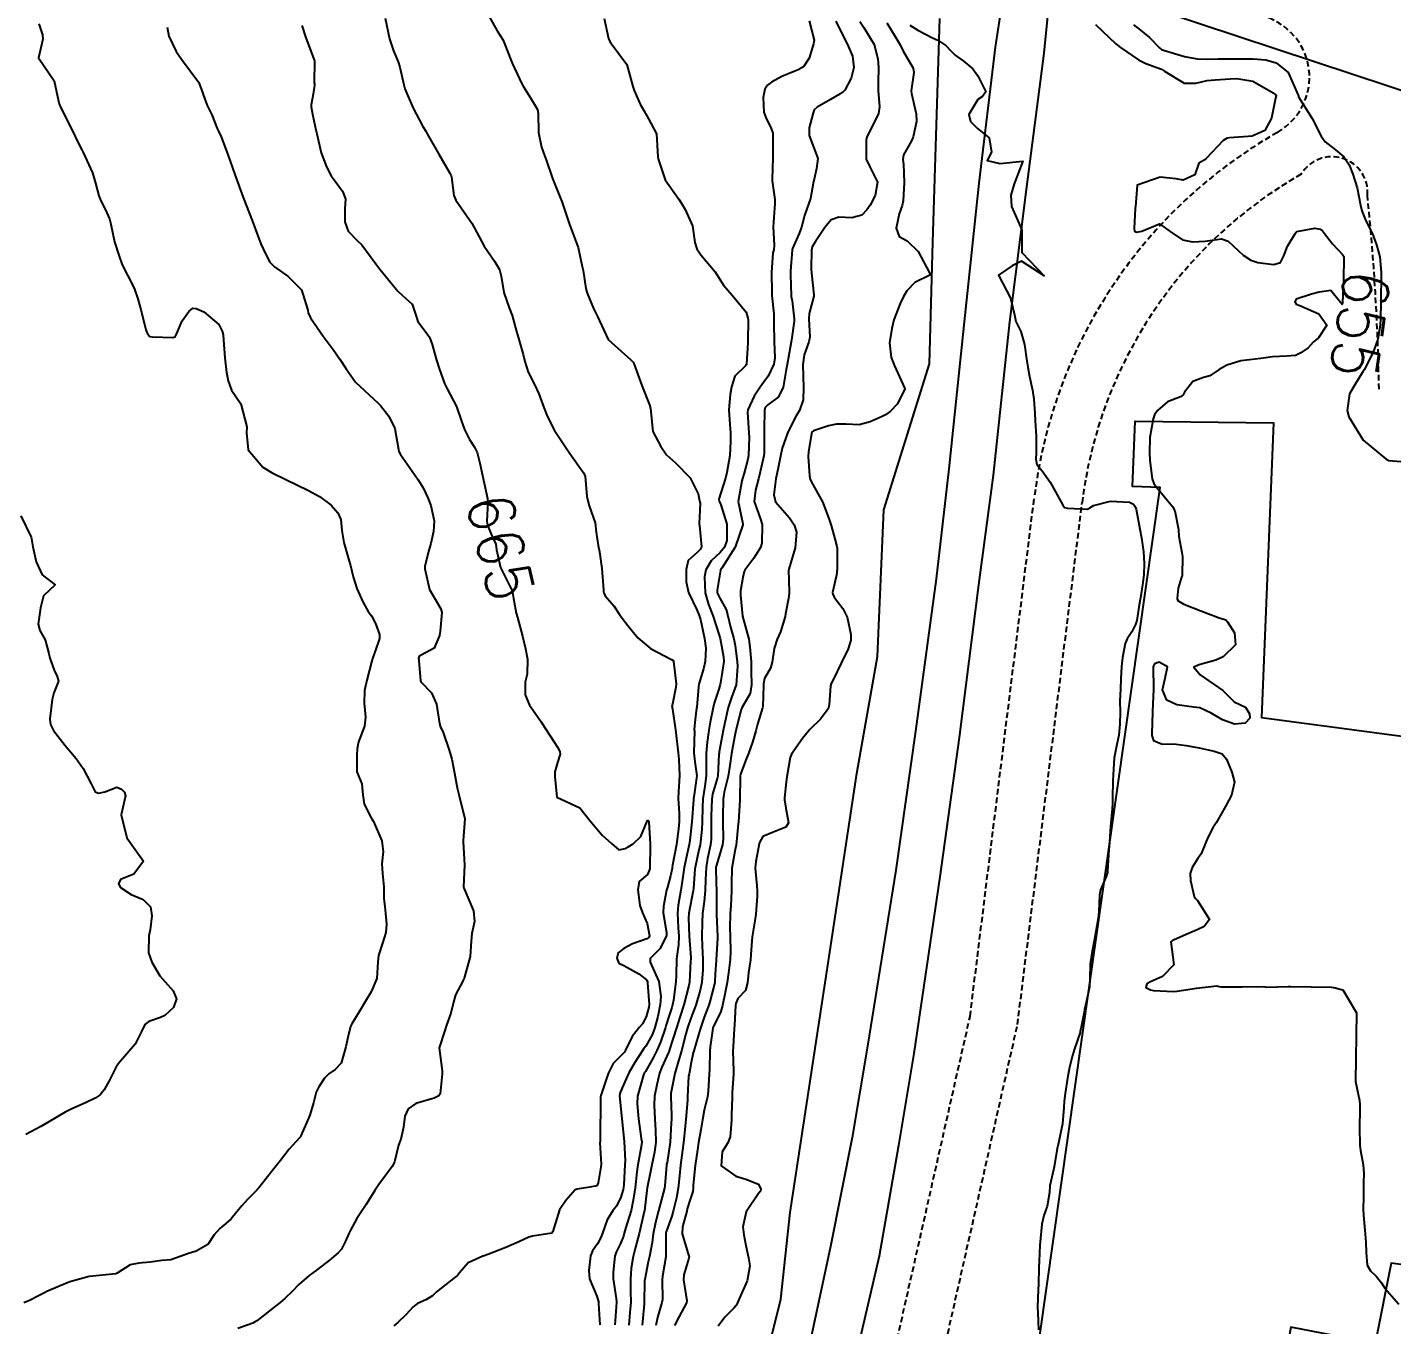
# Model space of a CAD drawing. Header units: metres. Extents: x 292545 to 299085, y 7450245 to 7463078.
# Drawn here: x 296568.5 to 296687.5, y 7460718.5 to 7460831.7 of the extents above; entities that cross this region are included whole.
import ezdxf
from ezdxf.enums import TextEntityAlignment as Align

# ---------------------------------------------------------------- set-up
doc = ezdxf.new("R2010")
doc.units = ezdxf.units.M
doc.linetypes.add('CONTINUO', pattern=[0])
doc.linetypes.add('DASHED', pattern=[0.75, 0.5, -0.25])
for name, color, linetype in [('Cotas', 45, 'Continuous'), ('Curvas de Nivel 1m', 11, 'Continuous'), ('Curvas de Nivel 5m', 15, 'Continuous'), ('Edificações', 30, 'Continuous'), ('Hidrografia', 140, 'Continuous'), ('Linha Férrea', 20, 'Continuous'), ('TEXTO', 45, 'Continuous'), ('Vias Secundárias', 230, 'DASHED')]:
    doc.layers.add(name, color=color, linetype=linetype)
doc.styles.add('Style-STANDARD', font='STANDARD.shx')

msp = doc.modelspace()

# ---------------------------------------------------------------- linework, layer by layer
at = {"layer": 'Curvas de Nivel 1m', "flags": 128}
for points, elevation in [([(296599.69, 7460832.54), (296600.09, 7460830.72), (296600.43, 7460829.68), (296600.84, 7460828.71), (296600.99, 7460828.25), (296601.33, 7460826.7), (296601.43, 7460826.35), (296602.14, 7460824.69), (296602.98, 7460823.09), (296603.24, 7460822.68), (296603.38, 7460822.44), (296604.38, 7460820.67), (296605.34, 7460819.01), (296605.46, 7460818.78), (296605.5, 7460818.66), (296605.71, 7460817.05), (296605.87, 7460816.65), (296607.28, 7460814.63), (296608.35, 7460812.62), (296609.25, 7460811.31), (296609.67, 7460810.61), (296609.82, 7460810.01), (296610.07, 7460808.6), (296610.53, 7460807.26), (296610.79, 7460806.59), (296611.17, 7460805.19), (296611.34, 7460804.59), (296611.76, 7460803.19), (296611.9, 7460802.58), (296612.18, 7460801.63), (296612.73, 7460800.57), (296613.11, 7460799.73), (296613.55, 7460798.56), (296613.88, 7460797.75), (296614.49, 7460796.55), (296615.06, 7460795.66), (296615.83, 7460794.53), (296617.03, 7460792.83), (296617.17, 7460792.52), (296617.3, 7460790.81), (296617.35, 7460790.51), (296617.52, 7460789.98), (296618.02, 7460788.5), (296618.13, 7460787.67), (296618.28, 7460786.5), (296618.41, 7460785.96), (296618.62, 7460784.49), (296618.75, 7460782.65), (296618.76, 7460782.49), (296618.78, 7460782.37), (296618.9, 7460782.12), (296619.65, 7460781.25), (296620.16, 7460780.48), (296620.46, 7460780.05), (296620.87, 7460779.53), (296621.74, 7460778.46), (296622.85, 7460777.51), (296624.7, 7460776.56), (296624.83, 7460776.48), (296624.86, 7460776.42), (296624.87, 7460776.39), (296625.09, 7460774.42), (296625.08, 7460774.15), (296624.79, 7460772.66), (296624.73, 7460772.47), (296624.74, 7460772.42), (296624.74, 7460772.38), (296624.78, 7460772.21), (296625.04, 7460770.42), (296625.22, 7460768.9), (296625.27, 7460768.42), (296625.33, 7460767.82), (296625.4, 7460766.42), (296625.3, 7460765.02), (296625.27, 7460764.42), (296625.37, 7460763.11), (296625.36, 7460762.42), (296625.31, 7460761.78), (296625.14, 7460760.42), (296624.79, 7460758.6), (296624.76, 7460758.43), (296624.74, 7460758.31), (296624.61, 7460757.68), (296624.34, 7460756.69), (296624.27, 7460756.43), (296623.98, 7460755.04), (296623.97, 7460754.44), (296624.26, 7460752.73), (296624.25, 7460752.43), (296623.67, 7460751.31), (296622.84, 7460750.45), (296622.84, 7460750.13), (296623.6, 7460748.44), (296623.77, 7460747.15), (296623.71, 7460746.44), (296623.49, 7460745.41), (296623.24, 7460744.44), (296623.03, 7460743.86), (296622.44, 7460742.82), (296622.28, 7460742.6), (296622.18, 7460742.45), (296621.49, 7460741.39), (296620.98, 7460740.47), (296620.39, 7460739.17), (296620.18, 7460738.69), (296620.14, 7460738.48), (296620.36, 7460736.48), (296620.57, 7460734.48), (296620.64, 7460732.8), (296620.63, 7460732.48), (296620.53, 7460730.71), (296620.5, 7460730.48), (296620.47, 7460730.29), (296620.28, 7460729.62), (296619.89, 7460728.86), (296619.61, 7460728.49), (296619.09, 7460727.66), (296618.67, 7460726.5), (296618.56, 7460726.18), (296618.23, 7460725.55), (296617.79, 7460724.94), (296617.62, 7460724.51), (296617.47, 7460723.24), (296617.55, 7460722.51), (296618.18, 7460720.99), (296618.31, 7460720.5), (296618.33, 7460720.34), (296618.43, 7460718.5)], 664), ([(296608.82, 7460832.62), (296609.49, 7460831.42), (296609.99, 7460830.6), (296610.36, 7460829.7), (296610.8, 7460828.6), (296611.44, 7460827.23), (296611.64, 7460826.79), (296611.75, 7460826.59), (296612.4, 7460825.59), (296613, 7460824.57), (296613.06, 7460824.23), (296613.08, 7460822.56), (296613.36, 7460821.28), (296613.61, 7460820.56), (296613.74, 7460820.17), (296614.3, 7460818.55), (296614.99, 7460816.87), (296615.12, 7460816.54), (296615.3, 7460816), (296615.78, 7460814.53), (296616.12, 7460813.69), (296616.54, 7460812.53), (296616.91, 7460810.86), (296616.97, 7460810.52), (296617.22, 7460808.95), (296617.34, 7460808.52), (296617.89, 7460807.2), (296618.22, 7460806.5), (296619.16, 7460804.49), (296621.15, 7460802.7), (296621.37, 7460802.47), (296621.53, 7460802.08), (296622.1, 7460800.46), (296622.78, 7460798.77), (296622.87, 7460798.45), (296623.07, 7460796.45), (296623.76, 7460795.14), (296624.26, 7460794.43), (296625.04, 7460793.72), (296626.33, 7460792.41), (296627.01, 7460791.01), (296627.15, 7460790.4), (296627.19, 7460790.21), (296627.12, 7460788.4), (296627.13, 7460788.24), (296627.31, 7460786.4), (296627.19, 7460786.16), (296626.95, 7460785.93), (296626.15, 7460785.2), (296625.97, 7460784.41), (296625.98, 7460783.34), (296626.17, 7460782.41), (296626.89, 7460780.9), (296627.11, 7460780.4), (296627.21, 7460780.06), (296627.57, 7460778.39), (296627.69, 7460777.55), (296627.64, 7460776.39), (296627.48, 7460775.74), (296627.09, 7460774.4), (296627.04, 7460774.16), (296626.89, 7460772.4), (296626.88, 7460772.3), (296626.77, 7460771.31), (296626.68, 7460770.49), (296626.68, 7460770.4), (296626.69, 7460770.32), (296626.65, 7460768.4), (296626.73, 7460767.62), (296626.89, 7460766.4), (296626.88, 7460766.23), (296626.7, 7460764.94), (296626.62, 7460764.4), (296626.61, 7460764.32), (296626.47, 7460762.4), (296626.28, 7460760.78), (296626.22, 7460760.41), (296626.12, 7460759.89), (296625.8, 7460758.41), (296625.64, 7460757.38), (296625.5, 7460756.42), (296625.28, 7460755.12), (296625.22, 7460754.42), (296625.27, 7460753.13), (296625.32, 7460752.42), (296625.3, 7460751.66), (296625.13, 7460750.42), (296625.09, 7460749), (296625.07, 7460748.42), (296624.88, 7460746.82), (296624.79, 7460746.43), (296624.72, 7460746.19), (296624.47, 7460745.41), (296624.23, 7460744.66), (296624.17, 7460744.43), (296623.73, 7460743.15), (296623.41, 7460742.44), (296623.08, 7460741.79), (296622.41, 7460740.61), (296622.34, 7460740.51), (296622.31, 7460740.45), (296622.25, 7460740.3), (296621.73, 7460738.46), (296621.69, 7460737.77), (296621.82, 7460736.46), (296622.05, 7460734.74), (296622.09, 7460734.45), (296622.07, 7460734.2), (296621.76, 7460732.46), (296621.67, 7460731.83), (296621.51, 7460730.46), (296621.36, 7460729.38), (296621.16, 7460728.47), (296620.68, 7460726.91), (296620.57, 7460726.48), (296620.49, 7460726.22), (296620.23, 7460725.59), (296619.86, 7460724.84), (296619.75, 7460724.48), (296619.59, 7460723.09), (296619.61, 7460722.49), (296619.87, 7460720.79), (296619.88, 7460720.48), (296619.78, 7460718.85), (296619.76, 7460718.48)], 663), ([(296618.82, 7460832.5), (296619.2, 7460830.77), (296619.31, 7460830.49), (296619.47, 7460830.28), (296620.78, 7460828.48), (296621.32, 7460826.58), (296621.34, 7460826.47), (296621.43, 7460826.21), (296621.97, 7460825.03), (296622.29, 7460824.46), (296622.68, 7460823.74), (296623.38, 7460822.44), (296623.51, 7460820.44), (296623.53, 7460820.26), (296624.15, 7460818.43), (296625.32, 7460816.73), (296625.53, 7460816.42), (296625.89, 7460815.83), (296626.52, 7460814.41), (296626.73, 7460812.94), (296626.89, 7460812.4), (296627.25, 7460811.87), (296628.49, 7460810.38), (296628.78, 7460809.93), (296629.22, 7460809.24), (296629.98, 7460808.36), (296631.2, 7460806.88), (296631.35, 7460806.35), (296631.37, 7460806.17), (296631.34, 7460804.35), (296631.34, 7460804.17), (296631.24, 7460802.35), (296631.22, 7460802.28), (296631.14, 7460802.19), (296630.21, 7460801.29), (296629.93, 7460800.36), (296629.8, 7460799.68), (296629.7, 7460798.36), (296629.78, 7460797.07), (296629.83, 7460796.37), (296629.85, 7460795.58), (296629.79, 7460794.37), (296629.53, 7460792.87), (296629.4, 7460792.37), (296629.01, 7460791.11), (296628.83, 7460790.56), (296628.85, 7460790.38), (296629, 7460790.05), (296629.53, 7460788.37), (296629.52, 7460786.94), (296629.33, 7460786.37), (296628.95, 7460785.89), (296628.15, 7460785.17), (296627.69, 7460784.39), (296627.56, 7460783.76), (296627.62, 7460782.39), (296627.92, 7460781.36), (296628.29, 7460780.39), (296628.86, 7460778.68), (296628.93, 7460778.38), (296629.24, 7460776.78), (296629.25, 7460776.37), (296628.97, 7460774.53), (296628.94, 7460774.38), (296628.91, 7460774.28), (296628.81, 7460773.97), (296628.41, 7460772.76), (296628.32, 7460772.38), (296628.07, 7460771.09), (296627.95, 7460770.39), (296627.81, 7460769.34), (296627.73, 7460768.39), (296627.73, 7460767.38), (296627.73, 7460766.39), (296627.6, 7460765.49), (296627.44, 7460764.39), (296627.4, 7460763.68), (296627.37, 7460762.39), (296627.33, 7460761.72), (296627.19, 7460760.39), (296627.09, 7460759.94), (296626.75, 7460758.4), (296626.73, 7460758.29), (296626.6, 7460756.56), (296626.58, 7460756.41), (296626.21, 7460754.41), (296626.18, 7460754.02), (296626.23, 7460752.4), (296626.37, 7460750.55), (296626.37, 7460750.4), (296626.36, 7460750.24), (296626.25, 7460748.4), (296626.2, 7460748.11), (296625.76, 7460746.41), (296625.45, 7460745.43), (296625.12, 7460744.42), (296624.52, 7460742.51), (296624.5, 7460742.43), (296624.48, 7460742.38), (296624.43, 7460742.25), (296623.86, 7460740.98), (296623.65, 7460740.44), (296623.4, 7460739.43), (296623.2, 7460738.44), (296623.17, 7460737.65), (296623.23, 7460736.44), (296623.3, 7460735.49), (296623.33, 7460734.44), (296623.21, 7460733.55), (296622.97, 7460732.44), (296622.87, 7460731.88), (296622.58, 7460730.45), (296622.54, 7460730.2), (296622.33, 7460728.45), (296622.32, 7460728.39), (296622.26, 7460728.12), (296621.87, 7460726.46), (296621.53, 7460725.16), (296621.36, 7460724.46), (296621.18, 7460723.44), (296621.1, 7460722.47), (296621.12, 7460721.41), (296621.13, 7460720.47), (296621.07, 7460719.56), (296620.98, 7460718.47)], 662), ([(296569.49, 7460832.04), (296569.79, 7460831.08), (296569.84, 7460830.71), (296569.45, 7460829.08), (296570.81, 7460827.07), (296571.19, 7460825.28), (296571.25, 7460825.06), (296571.4, 7460824.71), (296572.23, 7460823.05), (296573.09, 7460821.31), (296573.23, 7460821.04), (296573.36, 7460820.8), (296574.17, 7460819.03), (296574.43, 7460818.13), (296574.7, 7460817.02), (296574.88, 7460816.59), (296575.3, 7460815.79), (296575.64, 7460815.01), (296575.75, 7460814.54), (296576.09, 7460813), (296576.48, 7460811.77), (296576.76, 7460810.99), (296577.23, 7460810.05), (296577.81, 7460808.98), (296578.13, 7460808.05), (296578.4, 7460806.98), (296578.82, 7460805.33), (296578.97, 7460804.97), (296579.17, 7460804.76), (296579.41, 7460804.72), (296581.17, 7460804.66), (296581.38, 7460804.72), (296581.5, 7460804.94), (296581.98, 7460806.13), (296582.56, 7460806.93), (296582.91, 7460807.21), (296583.2, 7460807.2), (296583.88, 7460806.91), (296585.18, 7460805.81), (296585.49, 7460805.21), (296585.56, 7460804.89), (296585.6, 7460804.46), (296585.71, 7460802.89), (296585.85, 7460801.61), (296585.99, 7460800.89), (296586.29, 7460800.06), (296587.1, 7460798.87), (296587.62, 7460796.86), (296587.6, 7460796.33), (296587.76, 7460794.86), (296589.03, 7460793.35), (296589.83, 7460792.84), (296591.02, 7460792.26), (296591.99, 7460791.79), (296593.01, 7460791.3), (296593.96, 7460790.79), (296595, 7460790.02), (296595.57, 7460789.35), (296595.82, 7460788.77), (296595.92, 7460787.82), (296596.09, 7460786.77), (296596.56, 7460785.14), (296596.67, 7460784.76), (296596.92, 7460783.76), (296597.24, 7460782.75), (296597.74, 7460781.59), (296598.23, 7460780.74), (296598.5, 7460780.36), (296598.87, 7460779.7), (296599.21, 7460778.73), (296599.21, 7460778.38), (296598.84, 7460777.28), (296598.69, 7460776.87), (296598.64, 7460776.73), (296598.55, 7460776.45), (296598.1, 7460774.74), (296597.91, 7460773.85), (296597.87, 7460772.74), (296597.98, 7460771.53), (296597.89, 7460770.74), (296597.37, 7460769.37), (296597.27, 7460768.75), (296597.24, 7460768.25), (296597.23, 7460766.75), (296597.66, 7460765.7), (296597.76, 7460764.74), (296597.87, 7460763.93), (296598.48, 7460762.73), (296598.67, 7460762.41), (296599.41, 7460760.72), (296599.54, 7460759.81), (296599.4, 7460758.72), (296599.46, 7460757.87), (296599.6, 7460756.72), (296599.58, 7460755.73), (296599.69, 7460754.72), (296599.82, 7460753.46), (296599.75, 7460752.72), (296599.47, 7460751.79), (296599.12, 7460750.72), (296599.07, 7460750.18), (296598.98, 7460748.73), (296598.49, 7460747.54), (296597.98, 7460746.75), (296597.42, 7460745.8), (296596.79, 7460744.76), (296596.69, 7460744.52), (296596.44, 7460743.58), (296596.29, 7460742.9), (296596.27, 7460742.76), (296595.87, 7460741.32), (296595.33, 7460740.77), (296594.78, 7460740.41), (296594.4, 7460740.01), (296593.91, 7460739.27), (296593.68, 7460738.79), (296593.45, 7460737.87), (296593.14, 7460736.8), (296592.34, 7460734.97), (296592.29, 7460734.87), (296592.24, 7460734.81), (296591.32, 7460733.83), (296590.58, 7460732.83), (296590.46, 7460732.68), (296590.31, 7460732.51), (296588.99, 7460730.85), (296588.69, 7460730.46), (296588.28, 7460730.01), (296587.7, 7460729.44), (296587.19, 7460728.87), (296586.77, 7460728.36), (296586.25, 7460727.75), (296585.81, 7460727.32), (296585.27, 7460726.89), (296584.79, 7460726.35), (296584.23, 7460725.49), (296583.22, 7460724.92), (296582.44, 7460724.7), (296582.22, 7460724.61), (296581.01, 7460724.15), (296580.21, 7460724.11), (296579.2, 7460723.97), (296578.21, 7460723.88), (296577.46, 7460723.73), (296576.31, 7460723), (296576.19, 7460722.95), (296574.44, 7460722.77), (296574.19, 7460722.75), (296573.87, 7460722.7), (296572.18, 7460722.25), (296571.34, 7460721.9), (296570.18, 7460721.39), (296569.96, 7460721.29), (296569.56, 7460721.08), (296568.65, 7460720.6), (296568.17, 7460720.41)], 667), ([(296580.69, 7460831.75), (296580.81, 7460830.95), (296581.46, 7460829.61), (296581.94, 7460828.94), (296583.43, 7460826.92), (296584.18, 7460824.91), (296584.58, 7460824.09), (296585.05, 7460822.89), (296585.15, 7460822.66), (296585.38, 7460822.18), (296585.88, 7460820.88), (296586.18, 7460820.05), (296586.59, 7460818.88), (296587.31, 7460816.87), (296588.1, 7460814.86), (296588.59, 7460813.54), (296588.86, 7460812.85), (296589.25, 7460811.97), (296589.65, 7460811.25), (296590.04, 7460810.84), (296591.23, 7460809.99), (296592.4, 7460808.81), (296592.94, 7460807.05), (296592.99, 7460806.8), (296593.19, 7460806.38), (296594.3, 7460804.79), (296595.16, 7460803.61), (296595.74, 7460802.77), (296596.31, 7460801.94), (296597.12, 7460800.75), (296599.1, 7460798.92), (296599.29, 7460798.73), (296600.01, 7460797.8), (296600.55, 7460796.72), (296600.86, 7460794.9), (296600.9, 7460794.71), (296601.05, 7460794.45), (296602.27, 7460792.69), (296602.58, 7460792.25), (296603.01, 7460791.54), (296603.42, 7460790.68), (296603.68, 7460789.99), (296603.98, 7460788.67), (296603.92, 7460787.72), (296603.68, 7460786.67), (296603.52, 7460786.1), (296603.17, 7460784.68), (296603.15, 7460784.46), (296603.56, 7460782.67), (296604.56, 7460780.99), (296604.66, 7460780.66), (296604.51, 7460779.03), (296604.45, 7460778.66), (296603.98, 7460777.54), (296602.84, 7460776.94), (296602.67, 7460776.85), (296602.62, 7460776.68), (296602.63, 7460776.48), (296602.79, 7460774.69), (296602.81, 7460774.61), (296603.76, 7460773.64), (296604.17, 7460772.67), (296604.45, 7460770.98), (296604.54, 7460770.66), (296604.61, 7460770.51), (296604.76, 7460770.19), (296605.3, 7460768.65), (296605.51, 7460767.87), (296605.74, 7460766.65), (296606, 7460765.35), (296606.17, 7460764.65), (296606.67, 7460762.64), (296606.52, 7460760.77), (296606.51, 7460760.64), (296606.62, 7460758.64), (296606.55, 7460756.7), (296606.56, 7460756.64), (296606.6, 7460756.55), (296607.41, 7460754.63), (296607.49, 7460753.7), (296607.27, 7460752.63), (296607.21, 7460751.96), (296607.12, 7460750.63), (296606.61, 7460748.75), (296606.57, 7460748.64), (296606.5, 7460748.53), (296605.83, 7460747.3), (296605.67, 7460746.65), (296605.43, 7460745.69), (296605.06, 7460744.65), (296604.92, 7460744.19), (296604.43, 7460742.66), (296604.68, 7460740.66), (296604.68, 7460740.39), (296604.49, 7460738.66), (296604.38, 7460738.48), (296603.98, 7460738.26), (296602.37, 7460737.82), (296601.72, 7460737.35), (296601.42, 7460736.7), (296601.3, 7460735.75), (296601.06, 7460734.7), (296600.86, 7460734.17), (296600.51, 7460732.71), (296600.46, 7460732.56), (296600.31, 7460732.32), (296599.14, 7460730.73), (296598.79, 7460730.22), (296598.27, 7460729.36), (296598.03, 7460728.98), (296597.86, 7460728.74), (296597.24, 7460727.77), (296596.68, 7460726.76), (296596.54, 7460726.46), (296596.23, 7460725.78), (296595.89, 7460725.1), (296595.6, 7460724.77), (296594.85, 7460724.14), (296594.21, 7460723.64), (296593.72, 7460723.27), (296593.08, 7460722.8), (296592.18, 7460722.01), (296591.58, 7460721.41), (296590.98, 7460720.82), (296590.55, 7460720.45), (296590.17, 7460720.15), (296588.5, 7460718.85), (296588.3, 7460718.71), (296588.15, 7460718.64), (296586.85, 7460718.17)], 666), ([(296636.7, 7460832.29), (296637.15, 7460830.61), (296637.09, 7460830.28), (296636.71, 7460829.04), (296636.22, 7460828.29), (296635.74, 7460828.01), (296635.45, 7460827.91), (296634.31, 7460827.44), (296633.43, 7460826.96), (296633.07, 7460826.68), (296632.85, 7460826.33), (296632.68, 7460825.6), (296632.74, 7460824.33), (296632.93, 7460823.85), (296633.39, 7460822.91), (296633.54, 7460822.49), (296633.55, 7460822.33), (296633.54, 7460822.16), (296633.53, 7460820.33), (296633.48, 7460818.47), (296633.48, 7460818.33), (296633.71, 7460816.71), (296633.72, 7460816.32), (296633.69, 7460815.94), (296633.57, 7460814.33), (296633.66, 7460812.72), (296633.61, 7460812.32), (296633.55, 7460812.04), (296633.41, 7460810.33), (296633.44, 7460808.55), (296633.46, 7460808.33), (296633.61, 7460806.73), (296633.63, 7460806.32), (296633.63, 7460805.88), (296633.66, 7460804.32), (296633.72, 7460802.9), (296633.62, 7460802.32), (296633.13, 7460801.3), (296632.73, 7460800.73), (296632.44, 7460800.34), (296631.91, 7460799.54), (296631.35, 7460798.35), (296631.32, 7460798.12), (296631.44, 7460796.35), (296631.46, 7460795.96), (296631.41, 7460794.35), (296631.36, 7460794.03), (296631.03, 7460792.82), (296630.89, 7460792.35), (296630.83, 7460792.16), (296630.52, 7460790.36), (296630.92, 7460788.41), (296630.93, 7460788.35), (296630.93, 7460788.31), (296630.26, 7460786.36), (296629.08, 7460784.52), (296628.98, 7460784.38), (296628.97, 7460784.35), (296628.93, 7460784.18), (296628.67, 7460782.62), (296628.69, 7460782.38), (296628.9, 7460781.9), (296629.45, 7460780.93), (296629.62, 7460780.37), (296629.85, 7460779.38), (296630.13, 7460778.36), (296630.26, 7460777.77), (296630.41, 7460776.36), (296630.44, 7460775.97), (296630.33, 7460774.36), (296629.93, 7460773.23), (296629.63, 7460772.37), (296629.32, 7460770.92), (296629.21, 7460770.37), (296628.86, 7460768.49), (296628.84, 7460768.38), (296628.83, 7460768.29), (296628.74, 7460766.38), (296628.71, 7460766.26), (296628.28, 7460764.8), (296628.21, 7460764.38), (296628.16, 7460762.9), (296628.16, 7460762.39), (296628.16, 7460760.87), (296628.11, 7460760.39), (296627.83, 7460759.18), (296627.71, 7460758.39), (296627.65, 7460757.35), (296627.62, 7460756.39), (296627.54, 7460755.44), (296627.41, 7460754.39), (296627.37, 7460753.59), (296627.35, 7460752.39), (296627.36, 7460751.57), (296627.44, 7460750.39), (296627.43, 7460749.47), (296627.33, 7460748.39), (296627.19, 7460747.7), (296626.82, 7460746.4), (296626.73, 7460746.15), (296626.47, 7460745.48), (296626.18, 7460744.68), (296626.09, 7460744.41), (296625.93, 7460743.89), (296625.56, 7460742.41), (296625.31, 7460741.52), (296624.98, 7460740.42), (296624.64, 7460738.68), (296624.63, 7460738.43), (296624.69, 7460736.75), (296624.68, 7460736.43), (296624.66, 7460736.12), (296624.57, 7460734.43), (296624.32, 7460732.67), (296624.27, 7460732.47), (296624.26, 7460732.43), (296624.12, 7460730.61), (296624.09, 7460730.43), (296623.71, 7460729), (296623.56, 7460728.44), (296623.29, 7460727.41), (296623.1, 7460726.44), (296623, 7460725.67), (296622.77, 7460724.44), (296622.67, 7460723.98), (296622.36, 7460722.45), (296622.35, 7460722.29), (296622.32, 7460720.45), (296622.31, 7460720.31), (296622.15, 7460718.75), (296622.12, 7460718.47)], 661), ([(296641.14, 7460832.23), (296641.49, 7460831.73), (296642.37, 7460830.22), (296642.7, 7460828.98), (296642.76, 7460828.22), (296642.73, 7460826.92), (296642.73, 7460826.22), (296642.85, 7460824.78), (296642.76, 7460824.22), (296642.32, 7460823.3), (296641.76, 7460822.23), (296641.67, 7460821.93), (296641.67, 7460820.23), (296642, 7460819.57), (296642.68, 7460818.22), (296642.48, 7460817.05), (296642.02, 7460816.22), (296641.74, 7460815.79), (296641.3, 7460815.35), (296640.42, 7460815.11), (296639.3, 7460815.15), (296638.62, 7460814.93), (296638.08, 7460814.27), (296637.27, 7460813.05), (296636.98, 7460812.57), (296636.9, 7460812.28), (296636.88, 7460810.64), (296636.9, 7460810.28), (296637.1, 7460808.39), (296637.1, 7460808.28), (296636.71, 7460806.77), (296636.69, 7460806.29), (296636.76, 7460804.69), (296636.69, 7460804.28), (296636.28, 7460803.16), (296636.14, 7460802.29), (296636.17, 7460801.26), (296636.21, 7460800.29), (296636.17, 7460799.22), (296635.86, 7460798.29), (296635.58, 7460797.81), (296635.08, 7460796.87), (296634.81, 7460796.3), (296634.35, 7460795.01), (296634.21, 7460794.31), (296634.01, 7460793.29), (296633.79, 7460792.32), (296633.61, 7460790.92), (296633.78, 7460790.32), (296634.98, 7460788.91), (296635.41, 7460788.3), (296635.59, 7460787.68), (296635.48, 7460786.29), (296634.93, 7460784.44), (296634.9, 7460784.31), (296634.92, 7460783.55), (296634.95, 7460782.31), (296634.9, 7460781.87), (296634.65, 7460780.55), (296634.61, 7460780.31), (296634.21, 7460778.97), (296633.91, 7460778.32), (296633.64, 7460777.53), (296633.48, 7460776.32), (296633.34, 7460775.81), (296632.82, 7460774.89), (296632.72, 7460774.42), (296632.72, 7460774.33), (296632.66, 7460772.45), (296632.64, 7460772.33), (296632.2, 7460770.91), (296632.04, 7460770.34), (296631.77, 7460769.33), (296631.4, 7460768.34), (296631.22, 7460767.86), (296630.72, 7460766.54), (296630.69, 7460766.38), (296630.68, 7460766.35), (296630.68, 7460766.31), (296630.65, 7460764.35), (296630.65, 7460764.31), (296630.53, 7460762.35), (296630.52, 7460762.21), (296630.33, 7460760.35), (296630.26, 7460759.98), (296629.97, 7460758.36), (296629.92, 7460757.05), (296629.92, 7460756.37), (296629.86, 7460755.09), (296629.82, 7460754.37), (296629.79, 7460753.14), (296629.8, 7460752.37), (296629.84, 7460751.06), (296629.8, 7460750.37), (296629.67, 7460749.21), (296629.56, 7460748.37), (296629.38, 7460747.48), (296629.15, 7460746.37), (296629.01, 7460745.84), (296628.46, 7460744.76), (296628.33, 7460744.5), (296628.3, 7460744.38), (296628.06, 7460742.76), (296628.03, 7460742.38), (296628, 7460740.79), (296627.98, 7460740.38), (296627.89, 7460738.88), (296627.82, 7460738.39), (296627.55, 7460737.21), (296627.4, 7460736.39), (296627.24, 7460735.5), (296627.06, 7460734.39), (296626.97, 7460733.75), (296626.77, 7460732.4), (296626.58, 7460730.69), (296626.58, 7460730.41), (296626.56, 7460730.13), (296626.28, 7460729.34), (296626.07, 7460728.61), (296626.02, 7460728.41), (296625.64, 7460727.03), (296625.61, 7460726.42), (296626.21, 7460724.47), (296626.23, 7460724.41), (296626.21, 7460724.31), (296625.77, 7460722.84), (296625.73, 7460722.41), (296626.02, 7460720.57), (296626, 7460720.41), (296625.36, 7460719.21), (296624.96, 7460718.42)], 659), ([(296643.49, 7460832.13), (296644.22, 7460830.94), (296644.66, 7460830.19), (296644.92, 7460829.64), (296645.46, 7460828.73), (296645.77, 7460828.18), (296645.83, 7460827.79), (296645.61, 7460826.18), (296645.63, 7460825.97), (296646.05, 7460824.17), (296646.06, 7460823.51), (296645.77, 7460822.18), (296645.67, 7460821.89), (296645.37, 7460821.36), (296644.94, 7460820.6), (296644.88, 7460820.19), (296644.94, 7460819.78), (296645, 7460818.18), (296644.91, 7460816.58), (296644.82, 7460816.19), (296644.56, 7460815.45), (296644.3, 7460814.19), (296644.56, 7460813.47), (296645.27, 7460813.09), (296646.23, 7460812.17), (296647.23, 7460810.24), (296647.26, 7460810.16), (296647.26, 7460810.13), (296647.23, 7460810.11), (296645.94, 7460809.46), (296645.22, 7460808.74), (296644.91, 7460808.18), (296644.65, 7460807.63), (296644.11, 7460806.2), (296643.92, 7460805.46), (296643.73, 7460804.2), (296643.87, 7460802.91), (296644.14, 7460802.19), (296645.04, 7460800.26), (296645.05, 7460800.19), (296644.42, 7460798.88), (296643.79, 7460798.2), (296643.38, 7460797.91), (296643.09, 7460797.76), (296642.02, 7460797.29), (296641.08, 7460797.04), (296639.94, 7460797.11), (296639.08, 7460797.1), (296638.4, 7460796.94), (296637.08, 7460796.52), (296636.95, 7460796.4), (296636.91, 7460796.28), (296636.66, 7460794.67), (296636.63, 7460794.28), (296636.73, 7460792.58), (296636.78, 7460792.28), (296637.02, 7460791.82), (296637.9, 7460790.27), (296638.45, 7460788.79), (296638.62, 7460788.26), (296638.96, 7460787.1), (296639.13, 7460786.43), (296639.15, 7460786.26), (296639.14, 7460784.46), (296639.13, 7460784.26), (296639.11, 7460784.07), (296638.92, 7460783.16), (296638.75, 7460782.41), (296638.77, 7460782.26), (296638.9, 7460782.01), (296639.64, 7460781), (296640.03, 7460780.24), (296640.35, 7460778.75), (296640.34, 7460778.24), (296640.1, 7460777.5), (296639.51, 7460776.25), (296638.82, 7460774.83), (296638.63, 7460774.45), (296638.58, 7460774.26), (296638.46, 7460772.59), (296638.36, 7460772.26), (296637.69, 7460771.35), (296636.76, 7460770.44), (296636.61, 7460770.28), (296636.12, 7460769.65), (296635.16, 7460768.3), (296635.04, 7460768), (296634.77, 7460766.31), (296634.71, 7460765.88), (296634.54, 7460764.47), (296634.55, 7460764.31), (296634.68, 7460763.59), (296634.89, 7460762.31), (296634.66, 7460761.92), (296633.5, 7460761.47), (296632.65, 7460761.1), (296632.38, 7460760.6), (296632.32, 7460760.33), (296632.04, 7460758.92), (296631.98, 7460758.34), (296632.15, 7460756.79), (296632.18, 7460756.34), (296632.16, 7460755.9), (296632.05, 7460754.34), (296631.97, 7460753.74), (296631.72, 7460752.34), (296631.65, 7460751.23), (296631.6, 7460750.34), (296631.42, 7460749.25), (296631.32, 7460748.35), (296631.16, 7460747.68), (296630.48, 7460746.97), (296630.31, 7460746.52), (296630.29, 7460746.36), (296630.19, 7460744.63), (296630.16, 7460744.36), (296630.06, 7460742.75), (296630.05, 7460742.36), (296630.1, 7460740.67), (296630.11, 7460740.36), (296629.99, 7460738.76), (296629.98, 7460738.36), (296629.93, 7460736.8), (296629.92, 7460736.36), (296629.81, 7460734.89), (296629.62, 7460734.37), (296629.1, 7460733.6), (296629.04, 7460732.37), (296630.3, 7460731.46), (296631.17, 7460731.21), (296632.29, 7460730.77), (296632.5, 7460730.33), (296632.45, 7460730.16), (296632.28, 7460729.95), (296631.22, 7460728.35), (296630.93, 7460727.03), (296631.01, 7460726.35), (296631.18, 7460725.4), (296631.41, 7460724.34), (296631.52, 7460723.65), (296631.29, 7460722.34), (296630.6, 7460720.77), (296630.41, 7460720.36), (296630.33, 7460720.19), (296630.17, 7460719.98), (296629.35, 7460719.17), (296628.77, 7460718.37)], 658), ([(296645.49, 7460831.93), (296646.18, 7460831.48), (296647.48, 7460830.81), (296647.93, 7460830.61), (296648.64, 7460830.14), (296649.05, 7460829.72), (296649.46, 7460829.31), (296650.15, 7460828.82), (296651, 7460828.12), (296651.44, 7460827.5), (296652.13, 7460826.1), (296651.84, 7460825.69), (296651.42, 7460825.42), (296650.64, 7460824.12), (296650.79, 7460823.51), (296651.39, 7460822.91), (296652.41, 7460822.1), (296652.61, 7460820.85), (296652.24, 7460820.1), (296653.35, 7460819.84), (296655.35, 7460820.06), (296654.6, 7460818.07), (296654.32, 7460817.08), (296654.37, 7460816.08), (296655.28, 7460814.07), (296655.26, 7460812.07), (296657.23, 7460810.04), (296655.25, 7460811.32), (296654.41, 7460810.91), (296653.23, 7460810.09), (296654.29, 7460808.08), (296654.63, 7460806.64), (296654.73, 7460806.07), (296655.18, 7460805.19), (296655.5, 7460804.06), (296655.69, 7460802.6), (296655.78, 7460802.06), (296655.93, 7460801.26), (296656.19, 7460800.05), (296656.32, 7460799.27), (296656.4, 7460798.05), (296656.44, 7460797.4), (296656.53, 7460796.05), (296656.51, 7460794.59), (296656.49, 7460794.05), (296656.58, 7460793.59), (296657.03, 7460793.01), (296657.73, 7460792.03), (296658.68, 7460790.35), (296658.84, 7460790.02), (296659, 7460789.83), (296659.24, 7460789.78), (296661, 7460789.69), (296661.2, 7460789.8), (296661.52, 7460789.99), (296663.01, 7460790.37), (296664.67, 7460790.28), (296665, 7460790.11), (296665.14, 7460789.95), (296665.25, 7460789.69), (296665.58, 7460787.94), (296665.72, 7460787.19), (296665.89, 7460785.94), (296665.94, 7460784.94), (296665.91, 7460783.94), (296665.79, 7460783.06), (296665.61, 7460781.94), (296665.52, 7460781.32), (296665.3, 7460779.95), (296665.2, 7460779.62), (296664.87, 7460778.97), (296664.45, 7460778.36), (296664.29, 7460777.96), (296664.06, 7460776.74), (296663.97, 7460775.96), (296663.91, 7460774.87), (296663.87, 7460773.96), (296663.82, 7460772.94), (296663.84, 7460771.96), (296663.83, 7460770.9), (296663.72, 7460769.96), (296663.56, 7460769.15), (296663.34, 7460767.97), (296663.23, 7460766.48), (296663.22, 7460765.97), (296663.19, 7460764.47), (296663.17, 7460763.97), (296663.14, 7460763.52), (296663.02, 7460761.97), (296662.89, 7460760.22), (296662.87, 7460759.98), (296662.73, 7460758.09), (296662.73, 7460757.98), (296662.72, 7460757.88), (296662.62, 7460757.63), (296662.12, 7460756.46), (296662.04, 7460755.99), (296661.99, 7460754.57), (296661.94, 7460753.99), (296661.73, 7460752.81), (296661.59, 7460751.99), (296661.42, 7460751.11), (296661.22, 7460749.99), (296661.2, 7460748.68), (296661.16, 7460747.99), (296661.06, 7460747.42), (296660.75, 7460746), (296660.7, 7460745.77), (296660.46, 7460744.46), (296660.37, 7460744.08), (296660.35, 7460744), (296659.86, 7460742.58), (296659.7, 7460742.01), (296659.43, 7460740.99), (296659.24, 7460740.02), (296659.06, 7460738.69), (296658.97, 7460738.02), (296658.93, 7460737.46), (296658.83, 7460736.02), (296658.4, 7460734.09), (296658.38, 7460734.03), (296658.33, 7460733.69), (296658.08, 7460732.27), (296658.03, 7460732.03), (296657.72, 7460730.61), (296657.67, 7460730.04), (296657.47, 7460728.84), (296657.2, 7460728.04), (296657.02, 7460727.27), (296656.89, 7460726.04), (296656.83, 7460725.45), (296656.77, 7460724.04), (296656.75, 7460723.5), (296656.73, 7460722.04), (296656.7, 7460721.53), (296656.63, 7460720.05), (296656.66, 7460719.54), (296656.72, 7460718.04)], 657), ([(296661.69, 7460831.99), (296663.48, 7460830.3), (296663.88, 7460829.97), (296665.46, 7460828.9), (296666.09, 7460828.57), (296667.45, 7460828.07), (296667.73, 7460827.92), (296669.44, 7460826.86), (296670.45, 7460826.87), (296671.44, 7460827.08), (296672.15, 7460827.15), (296673.44, 7460827.23), (296674.03, 7460827.26), (296675.44, 7460827.04), (296677.21, 7460826.02), (296677.42, 7460825.85), (296677.46, 7460825.8), (296677.46, 7460825.76), (296677.42, 7460825.55), (296677.07, 7460823.81), (296676.47, 7460822.73), (296675.38, 7460822.23), (296675.02, 7460822.19), (296673.38, 7460822.08), (296673.18, 7460822.05), (296672.83, 7460821.86), (296671.36, 7460820.28), (296671.11, 7460820.12), (296670.72, 7460819.89), (296670.38, 7460818.85), (296669.34, 7460818.38), (296668.73, 7460818.52), (296667.34, 7460818.66), (296665.33, 7460817.95), (296665.18, 7460816.07), (296665.17, 7460815.95), (296665.07, 7460814.17), (296665.1, 7460813.95), (296665.28, 7460813.85), (296665.75, 7460813.94), (296667.29, 7460814.59), (296668.21, 7460813.91), (296669.28, 7460813.19), (296670.16, 7460813), (296671.27, 7460813.06), (296672.68, 7460813.26), (296673.28, 7460813.07), (296674.58, 7460811.84), (296675.26, 7460811.42), (296675.86, 7460811.22), (296677.25, 7460811.02), (296677.84, 7460811.2), (296678.12, 7460811.79), (296678.44, 7460812.62), (296679.14, 7460813.78), (296679.2, 7460813.86), (296679.28, 7460813.91), (296680.85, 7460814.2), (296681.29, 7460814.12), (296681.5, 7460813.97), (296681.68, 7460813.75), (296682.37, 7460812.84), (296683.26, 7460811.91), (296683.36, 7460811.73), (296683.38, 7460811.6), (296683.34, 7460809.73), (296683.34, 7460809.62), (296683.25, 7460807.73), (296683.25, 7460807.7), (296683.21, 7460807.55), (296683.07, 7460807.73), (296682.24, 7460808.77), (296681.22, 7460808.61), (296680.54, 7460808.45), (296679.22, 7460808), (296679.1, 7460807.78), (296679.21, 7460807.57), (296679.54, 7460807.44), (296681.2, 7460806.74), (296681.89, 7460805.75), (296681.17, 7460804.64), (296680.68, 7460804.26), (296680.26, 7460803.77), (296679.63, 7460803.31), (296679.16, 7460803.1), (296678.38, 7460803.02), (296677.15, 7460802.96), (296676.14, 7460802.83), (296675.15, 7460802.72), (296674.38, 7460802.61), (296673.15, 7460802.24), (296672.5, 7460801.86), (296671.68, 7460801.32), (296671.13, 7460801.16), (296670.19, 7460800.83), (296669.47, 7460799.9), (296669.34, 7460799.67), (296669.11, 7460799.49), (296667.98, 7460799.04), (296667.1, 7460798.3), (296666.86, 7460797.92), (296666.74, 7460797.57), (296666.43, 7460795.93), (296666.4, 7460794.59), (296666.45, 7460793.94), (296666.63, 7460792.33), (296666.79, 7460791.93), (296667.02, 7460791.6), (296668.43, 7460789.91), (296668.61, 7460789.53), (296668.94, 7460787.9), (296668.94, 7460787.87), (296668.97, 7460787.29), (296669.24, 7460785.9), (296669.3, 7460785.54), (296669.26, 7460783.9), (296669.17, 7460783.65), (296668.91, 7460782.78), (296668.82, 7460781.9), (296668.83, 7460781.82), (296668.9, 7460781.67), (296669.4, 7460781.39), (296670.89, 7460780.8), (296672.59, 7460780.16), (296672.89, 7460780.09), (296673.06, 7460780.03), (296673.23, 7460779.85), (296673.82, 7460778.89), (296673.92, 7460777.84), (296672.84, 7460776.78), (296672.21, 7460776.5), (296670.84, 7460776.11), (296670.65, 7460776.07), (296670.27, 7460775.89), (296670.82, 7460775.21), (296672.8, 7460773.86), (296673.79, 7460772.85), (296674.79, 7460772.4), (296675.13, 7460771.83), (296675.16, 7460771.44), (296674.77, 7460771), (296673.84, 7460770.91), (296672.78, 7460771.28), (296671.78, 7460771.87), (296670.79, 7460772.34), (296670.27, 7460772.4), (296668.79, 7460772.61), (296667.91, 7460773.02), (296667.54, 7460773.92), (296667.79, 7460774.94), (296667.97, 7460775.91), (296667.24, 7460776.33), (296666.84, 7460776.17), (296666.75, 7460776.01), (296666.74, 7460775.93), (296666.75, 7460773.98), (296666.75, 7460773.93), (296666.67, 7460772.05), (296666.66, 7460771.93), (296666.6, 7460770.1), (296666.61, 7460769.93), (296666.76, 7460769.48), (296667.47, 7460769.2), (296668.75, 7460769.16), (296669.6, 7460769.04), (296670.75, 7460768.85), (296672.06, 7460768.55), (296672.74, 7460768.32), (296673.13, 7460767.85), (296673.59, 7460766.72), (296673.82, 7460765.84), (296673.58, 7460764.72), (296673.11, 7460763.85), (296672.96, 7460763.59), (296672.68, 7460763.11), (296672.22, 7460762.31), (296671.95, 7460761.87), (296671.51, 7460761.01), (296671.04, 7460759.88), (296670.91, 7460759.61), (296670.63, 7460759.18), (296670.12, 7460758.39), (296669.95, 7460757.89), (296670, 7460757.28), (296670.31, 7460755.88), (296670.42, 7460755.71), (296670.59, 7460755.53), (296671.65, 7460753.87), (296671.19, 7460753.25), (296670.56, 7460752.96), (296669.8, 7460752.64), (296668.55, 7460752.09), (296668.42, 7460752.04), (296668.28, 7460751.91), (296668.52, 7460749.91), (296667.55, 7460748.88), (296666.51, 7460748.43), (296666.19, 7460748.25), (296666.1, 7460747.93), (296666.5, 7460747.72), (296666.75, 7460747.68), (296668.5, 7460747.59), (296668.8, 7460747.61), (296670.5, 7460747.88), (296672.28, 7460748.08), (296672.5, 7460748.03), (296672.65, 7460748), (296674.5, 7460747.98), (296676.31, 7460748.01), (296676.5, 7460747.98), (296676.66, 7460747.97), (296678.51, 7460748.01), (296678.73, 7460748.01), (296680.51, 7460747.99), (296682.3, 7460747.95), (296682.5, 7460747.93), (296683.28, 7460747.73), (296684.47, 7460745.72), (296684.45, 7460743.72), (296684.43, 7460741.72), (296684.4, 7460739.72), (296684.75, 7460738.08), (296684.78, 7460737.71), (296684.78, 7460737.31), (296684.75, 7460735.71), (296684.78, 7460734.15), (296684.83, 7460733.71), (296685.07, 7460732.46), (296685.11, 7460731.71), (296685.1, 7460730.91), (296685.09, 7460729.71), (296685.07, 7460728.51), (296685.11, 7460727.71), (296685.19, 7460726.76), (296685.29, 7460725.7), (296685.32, 7460724.8), (296685.42, 7460723.7), (296685.71, 7460723.2), (296686.2, 7460722.74), (296686.65, 7460722.15), (296686.95, 7460721.69), (296688.17, 7460720.3)], 656), ([(296567.91, 7460789.1), (296568.81, 7460787.24), (296568.85, 7460787.09), (296568.95, 7460786.38), (296569.19, 7460785.34), (296569.25, 7460785.09), (296569.78, 7460783.94), (296570.91, 7460783.06), (296569.87, 7460782.11), (296569.62, 7460781.08), (296569.43, 7460779.64), (296569.57, 7460779.08), (296570.04, 7460778.26), (296570.34, 7460777.07), (296570.43, 7460776.67), (296570.82, 7460775.64), (296571.09, 7460775.06), (296571.19, 7460774.67), (296570.8, 7460773.65), (296570.63, 7460773.06), (296570.44, 7460771.39), (296570.47, 7460771.06), (296570.53, 7460770.83), (296570.76, 7460770.37), (296571.77, 7460769.05), (296572.73, 7460767.91), (296573.36, 7460767.03), (296574.03, 7460765.7), (296574.38, 7460765.02), (296574.69, 7460764.88), (296575.25, 7460765.01), (296576.28, 7460765.42), (296576.7, 7460765.24), (296576.94, 7460764.99), (296577.03, 7460764.65), (296576.67, 7460762.99), (296577.15, 7460760.98), (296578.62, 7460758.97), (296577.77, 7460757.82), (296576.61, 7460757.36), (296576.42, 7460756.99), (296576.6, 7460756.65), (296577.53, 7460756.04), (296578.58, 7460755.61), (296579.22, 7460754.96), (296579.34, 7460754.19), (296579.19, 7460752.96), (296579.08, 7460752.43), (296579.06, 7460750.96), (296579.34, 7460750.14), (296580.05, 7460748.95), (296580.5, 7460748.43), (296581.2, 7460747.65), (296581.48, 7460746.94), (296581.23, 7460746.18), (296580.46, 7460745.5), (296580.1, 7460745.32), (296579.09, 7460744.96), (296578.73, 7460744.69), (296578.44, 7460744.1), (296577.89, 7460742.98), (296576.42, 7460741.29), (296576.3, 7460741.12), (296576.23, 7460741), (296575.62, 7460739.78), (296575.18, 7460739.01), (296574.82, 7460738.57), (296574.38, 7460738.27), (296573.55, 7460737.85), (296572.37, 7460737.33), (296571.77, 7460737.05), (296570.35, 7460736.21), (296569.64, 7460735.79), (296568.34, 7460735.09)], 668)]:
    msp.add_lwpolyline(points, dxfattribs=dict(at, elevation=elevation))
at = {"layer": 'Curvas de Nivel 5m', "flags": 128}
for points, elevation in [([(296592.42, 7460831.88), (296592.78, 7460830.81), (296593.46, 7460829.05), (296593.52, 7460828.86), (296593.53, 7460828.8), (296593.52, 7460826.89), (296593.53, 7460826.8), (296593.54, 7460826.69), (296593.42, 7460825.89), (296593.24, 7460824.97), (296593.24, 7460824.8), (296593.39, 7460824), (296593.66, 7460822.8), (296593.74, 7460822.43), (296594.12, 7460820.79), (296594.58, 7460819.55), (296595, 7460818.78), (296595.33, 7460818.31), (296595.99, 7460817.44), (296596.23, 7460816.77), (296596.18, 7460815.89), (296596.18, 7460814.77), (296596.47, 7460813.95), (296597.27, 7460813.13), (296597.67, 7460812.75), (296598.9, 7460811.08), (296599.16, 7460810.73), (296599.24, 7460810.63), (296600.81, 7460808.71), (296601.21, 7460808.33), (296602.06, 7460807.56), (296602.36, 7460806.69), (296602.56, 7460806.07), (296603.18, 7460805.22), (296603.57, 7460804.68), (296603.79, 7460804.05), (296604.17, 7460802.67), (296604.42, 7460801.95), (296604.88, 7460800.66), (296605.12, 7460800.18), (296605.94, 7460798.65), (296606.37, 7460797.36), (296606.62, 7460796.64), (296607.06, 7460795.76), (296607.51, 7460795.09), (296607.74, 7460794.63), (296607.97, 7460793.69), (296608.2, 7460792.62), (296608.34, 7460791.94), (296608.64, 7460790.62), (296608.67, 7460790.28), (296608.59, 7460788.62), (296608.62, 7460788.27), (296608.96, 7460787.49), (296609.36, 7460786.61), (296609.43, 7460786.12), (296609.77, 7460784.6), (296610.65, 7460782.85), (296610.78, 7460782.59), (296610.9, 7460781.89), (296611.14, 7460780.59), (296611.24, 7460780.23), (296611.68, 7460778.58), (296611.94, 7460777.49), (296612.13, 7460776.58), (296612.11, 7460775.28), (296611.91, 7460774.58), (296611.91, 7460773.47), (296612.29, 7460772.57), (296612.78, 7460771.87), (296613.32, 7460771.12), (296613.67, 7460770.56), (296614.11, 7460769.9), (296614.75, 7460768.91), (296614.95, 7460768.54), (296614.99, 7460768.29), (296614.73, 7460767.57), (296614.5, 7460766.75), (296614.5, 7460766.54), (296614.52, 7460766.35), (296614.69, 7460764.54), (296616.68, 7460763.61), (296617.56, 7460762.51), (296618.65, 7460761.23), (296619.47, 7460760.49), (296620.11, 7460759.95), (296620.64, 7460760.05), (296620.91, 7460760.2), (296621.34, 7460760.46), (296622.01, 7460761.1), (296622.58, 7460762.45), (296622.61, 7460762.51), (296622.67, 7460762.5), (296622.71, 7460762.45), (296622.72, 7460762.4), (296622.82, 7460760.45), (296622.82, 7460760.27), (296622.81, 7460758.45), (296622.79, 7460758.28), (296622.61, 7460757.79), (296621.88, 7460757.18), (296621.75, 7460756.46), (296621.93, 7460755.1), (296622.17, 7460754.45), (296622.56, 7460753.52), (296622.77, 7460752.45), (296622.72, 7460752.28), (296622.55, 7460752.17), (296621.28, 7460751.73), (296620.54, 7460751.33), (296620.04, 7460750.97), (296619.92, 7460750.48), (296620.09, 7460750.05), (296620.52, 7460749.86), (296621.85, 7460749.12), (296622.5, 7460748.59), (296622.59, 7460748.45), (296622.61, 7460748.34), (296622.75, 7460746.45), (296622.72, 7460746.2), (296622.47, 7460745.37), (296622.15, 7460744.76), (296621.9, 7460744.46), (296621.27, 7460743.64), (296620.68, 7460742.47), (296620.59, 7460742.3), (296620.43, 7460742.1), (296619.6, 7460741.3), (296619.18, 7460740.49), (296618.98, 7460739.91), (296618.52, 7460738.5), (296618.5, 7460738.38), (296618.49, 7460736.5), (296618.48, 7460736.38), (296618.46, 7460734.5), (296618.45, 7460734.38), (296618.54, 7460732.5), (296618.53, 7460732.28), (296618.3, 7460730.88), (296618.18, 7460730.61), (296617.57, 7460730.51), (296616.47, 7460730.34), (296616.29, 7460730.26), (296615.46, 7460729.35), (296614.92, 7460728.54), (296614.33, 7460726.63), (296614.29, 7460726.55), (296614.27, 7460726.52), (296614.24, 7460726.49), (296612.56, 7460726.24), (296612.24, 7460726.14), (296611.37, 7460725.72), (296610.23, 7460725.24), (296608.65, 7460724.62), (296608.33, 7460724.51), (296608.22, 7460724.47), (296606.95, 7460723.9), (296606.2, 7460723.02), (296606.03, 7460722.8), (296605.82, 7460722.65), (296604.18, 7460721.36), (296603.83, 7460721.02), (296603.25, 7460720.68), (296602.51, 7460720.34), (296602.16, 7460720.07), (296601.5, 7460719.35), (296600.81, 7460718.7), (296600.45, 7460718.39)], 665), ([(296639.03, 7460832.26), (296639.49, 7460831.3), (296640.05, 7460830.24), (296640.48, 7460829.22), (296640.6, 7460828.24), (296640.38, 7460827.3), (296639.81, 7460826.25), (296639.62, 7460826.05), (296639.42, 7460825.93), (296638.58, 7460825.43), (296637.41, 7460824.77), (296637.15, 7460824.54), (296637.06, 7460824.28), (296636.7, 7460822.97), (296636.7, 7460822.29), (296637.36, 7460820.6), (296637.45, 7460820.28), (296637.34, 7460819.42), (296637.13, 7460818.49), (296637.09, 7460818.28), (296636.82, 7460816.79), (296636.65, 7460816.29), (296636.29, 7460815.3), (296636.03, 7460814.29), (296635.84, 7460813.74), (296635.26, 7460812.43), (296635.23, 7460812.3), (296635.09, 7460810.45), (296635.08, 7460810.3), (296635.08, 7460810.15), (296635.15, 7460808.3), (296635.15, 7460808.24), (296635.21, 7460807.86), (296635.39, 7460806.3), (296635.4, 7460806.09), (296635.17, 7460804.44), (296635.15, 7460804.32), (296635.15, 7460804.3), (296635.14, 7460804.28), (296634.79, 7460802.31), (296634.71, 7460801.88), (296634.45, 7460800.31), (296633.99, 7460799.44), (296633.1, 7460798.77), (296632.88, 7460798.55), (296632.8, 7460798.33), (296632.78, 7460796.63), (296632.78, 7460796.33), (296632.78, 7460794.6), (296632.75, 7460794.33), (296632.44, 7460792.93), (296632.29, 7460792.34), (296632.02, 7460791.33), (296631.91, 7460790.34), (296632.43, 7460788.89), (296632.61, 7460788.33), (296632.58, 7460786.72), (296632.46, 7460786.33), (296631.88, 7460785.4), (296631.09, 7460784.35), (296631.04, 7460784.24), (296630.92, 7460783.7), (296630.7, 7460782.56), (296630.7, 7460782.35), (296630.72, 7460782.17), (296630.88, 7460780.35), (296631.43, 7460778.34), (296631.54, 7460777.65), (296631.64, 7460776.34), (296631.65, 7460775.51), (296631.67, 7460774.34), (296631.55, 7460773.59), (296630.84, 7460772.35), (296630.82, 7460772.31), (296630.78, 7460772.19), (296630.32, 7460770.36), (296630.19, 7460769.79), (296629.92, 7460768.36), (296629.78, 7460767.32), (296629.63, 7460766.37), (296629.3, 7460764.97), (296629.21, 7460764.37), (296629.16, 7460762.85), (296629.16, 7460762.37), (296629.2, 7460760.92), (296629.13, 7460760.37), (296628.63, 7460758.62), (296628.57, 7460758.43), (296628.57, 7460758.38), (296628.6, 7460757.08), (296628.63, 7460756.38), (296628.63, 7460756.34), (296628.61, 7460754.38), (296628.61, 7460754.34), (296628.72, 7460752.38), (296628.72, 7460752.21), (296628.6, 7460750.38), (296628.6, 7460750.3), (296628.51, 7460749.11), (296628.46, 7460748.42), (296628.46, 7460748.38), (296628.07, 7460746.81), (296627.94, 7460746.39), (296627.53, 7460745.33), (296627.21, 7460744.39), (296627.04, 7460743.8), (296626.63, 7460742.4), (296626.59, 7460742.24), (296626.42, 7460741.39), (296626.25, 7460740.55), (296626.22, 7460740.4), (296626.18, 7460740.18), (296626.1, 7460738.4), (296626.09, 7460738.11), (296625.95, 7460736.41), (296625.8, 7460734.95), (296625.75, 7460734.41), (296625.65, 7460733.74), (296625.47, 7460732.41), (296625.39, 7460731.5), (296625.28, 7460730.42), (296625.12, 7460729.58), (296624.84, 7460728.42), (296624.71, 7460727.97), (296624.24, 7460726.62), (296624.2, 7460726.48), (296624.19, 7460726.43), (296624.19, 7460724.46), (296624.19, 7460724.43), (296623.9, 7460722.73), (296623.88, 7460722.43), (296623.9, 7460720.71), (296623.86, 7460720.43), (296623.46, 7460719.13), (296623.33, 7460718.44)], 660), ([(296665, 7460831.95), (296665.49, 7460831.59), (296666.4, 7460830.85), (296667.3, 7460829.92), (296667.4, 7460829.85), (296667.47, 7460829.81), (296667.64, 7460829.74), (296669.47, 7460829.2), (296670.57, 7460828.99), (296671.46, 7460828.95), (296672.36, 7460828.97), (296673.46, 7460828.98), (296674.31, 7460828.99), (296675.46, 7460828.97), (296676.55, 7460828.9), (296677.46, 7460828.64), (296678.51, 7460827.79), (296679.39, 7460825.81), (296679.4, 7460825.78), (296679.42, 7460825.68), (296680.6, 7460823.77), (296681.38, 7460822.23), (296681.73, 7460821.75), (296682.65, 7460821.03), (296683.36, 7460820.44), (296683.83, 7460819.73), (296684.15, 7460818.92), (296684.53, 7460817.72), (296684.82, 7460816.21), (296684.93, 7460815.71), (296685.29, 7460814.84), (296685.86, 7460813.7), (296686.22, 7460812.75), (296686.5, 7460811.7), (296686.62, 7460810.32), (296686.62, 7460809.7), (296686.6, 7460808.31), (296686.59, 7460807.7), (296686.56, 7460806.32), (296686.53, 7460805.7), (296686.35, 7460804.52), (296686.05, 7460803.7), (296685.77, 7460803.09), (296685.14, 7460801.85), (296685.09, 7460801.76), (296685.07, 7460801.71), (296684.32, 7460800.52), (296683.87, 7460799.73), (296683.65, 7460798.29), (296683.82, 7460797.73), (296685.06, 7460795.71), (296687.05, 7460794.04), (296687.29, 7460793.93), (296689.04, 7460793.78)], 655)]:
    msp.add_lwpolyline(points, dxfattribs=dict(at, elevation=elevation))
at = {"layer": 'Edificações'}
msp.add_lwpolyline([(296670.91, 7460641.8), (296636.38, 7460651.62), (296651.01, 7460699.14), (296656.8, 7460717.34), (296667.33, 7460791.56), (296664.93, 7460791.66), (296665.17, 7460797.35), (296677.24, 7460797.21), (296676.18, 7460771.5), (296693.03, 7460769.25), (296690.72, 7460752.03), (296699.05, 7460750.85), (296696.66, 7460733.99), (296702.45, 7460733.09), (296700.92, 7460722.01), (296687.49, 7460723.87), (296686.09, 7460716.87), (296678.74, 7460718.29), (296677.84, 7460713.36), (296682.73, 7460712.12), (296682.04, 7460709.22), (296701.01, 7460703.41), (296686.85, 7460648.25), (296673.81, 7460651.62)], close=True, dxfattribs=at)
at = {"layer": 'Hidrografia'}
msp.add_lwpolyline([(296607.44, 7460643.74), (296611.56, 7460652.11), (296617.74, 7460660.62), (296621.72, 7460668.33), (296623.44, 7460674.02), (296624.31, 7460680.23), (296625.77, 7460683.5), (296631.61, 7460710.24), (296634.23, 7460720.72), (296635.06, 7460728.3), (296638.52, 7460751.02), (296640.86, 7460766.6), (296642.66, 7460776.81), (296643.21, 7460789.63), (296647.22, 7460802.37), (296647.49, 7460812.99), (296648.12, 7460832.5)], dxfattribs=at)
at = {"layer": 'Linha Férrea', "linetype": 'Continuous'}
for points in [[(296653.96, 7460836.64), (296652.94, 7460830.01), (296651.52, 7460818.13), (296650.29, 7460806.57), (296648.9, 7460793.19), (296647.78, 7460783.6), (296646, 7460770.31), (296644.26, 7460758.18), (296641.79, 7460742.81), (296640.46, 7460734.83), (296638.56, 7460725.32), (296636.04, 7460713.51), (296633.38, 7460701.64), (296630.95, 7460691.99), (296628.59, 7460683.06), (296625.65, 7460672.45), (296622.48, 7460662.31), (296618.35, 7460649.84)], [(296657.86, 7460836.23), (296657.18, 7460829.49), (296655.66, 7460817.59), (296654.19, 7460806.04), (296652.77, 7460792.66), (296651.48, 7460783.06), (296649.81, 7460769.76), (296648.11, 7460757.58), (296645.84, 7460742.17), (296644.49, 7460734.14), (296642.82, 7460724.49), (296640.04, 7460712.61), (296637.45, 7460700.63), (296634.84, 7460690.92), (296632.54, 7460681.98), (296629.45, 7460671.34), (296626.38, 7460661.08), (296622.23, 7460648.54)]]:
    msp.add_lwpolyline(points, dxfattribs=at)
at = {"layer": 'TEXTO', "linetype": 'CONTINUO'}
msp.add_polyline3d([(296660.81, 7460835.39, 0), (296856.81, 7460770.58, 0)], dxfattribs=at)
at = {"layer": 'Vias Secundárias'}
for points in [[(296627.86, 7460652.17), (296637.96, 7460688.74), (296650.75, 7460745.41), (296656.36, 7460790.77, -0.23694), (296677.57, 7460822.56, 0.742724), (296675.22, 7460832.9, -0.034962), (296661.44, 7460834.97, 3.894019)], [(296631.9, 7460651.05), (296642.03, 7460687.72), (296654.89, 7460744.69), (296660.53, 7460790.25, -0.23694), (296679.65, 7460818.91, -0.79571), (296685.43, 7460817.07, -0.021846), (296686.44, 7460800.15, -0.036297)]]:
    msp.add_lwpolyline(points, format="xyb", dxfattribs=at)

# ---------------------------------------------------------------- texts
at = {"layer": 'Cotas', "style": 'Style-STANDARD'}
for s, rotation, p in [('655', 261.5331, (296684.81, 7460805.83, 655)), ('665', 283.7676, (296609.76, 7460786.38, 665))]:
    msp.add_text(s, height=4, rotation=rotation, dxfattribs=at).set_placement(p, align=Align.MIDDLE_CENTER)

doc.saveas('drawing.dxf')
